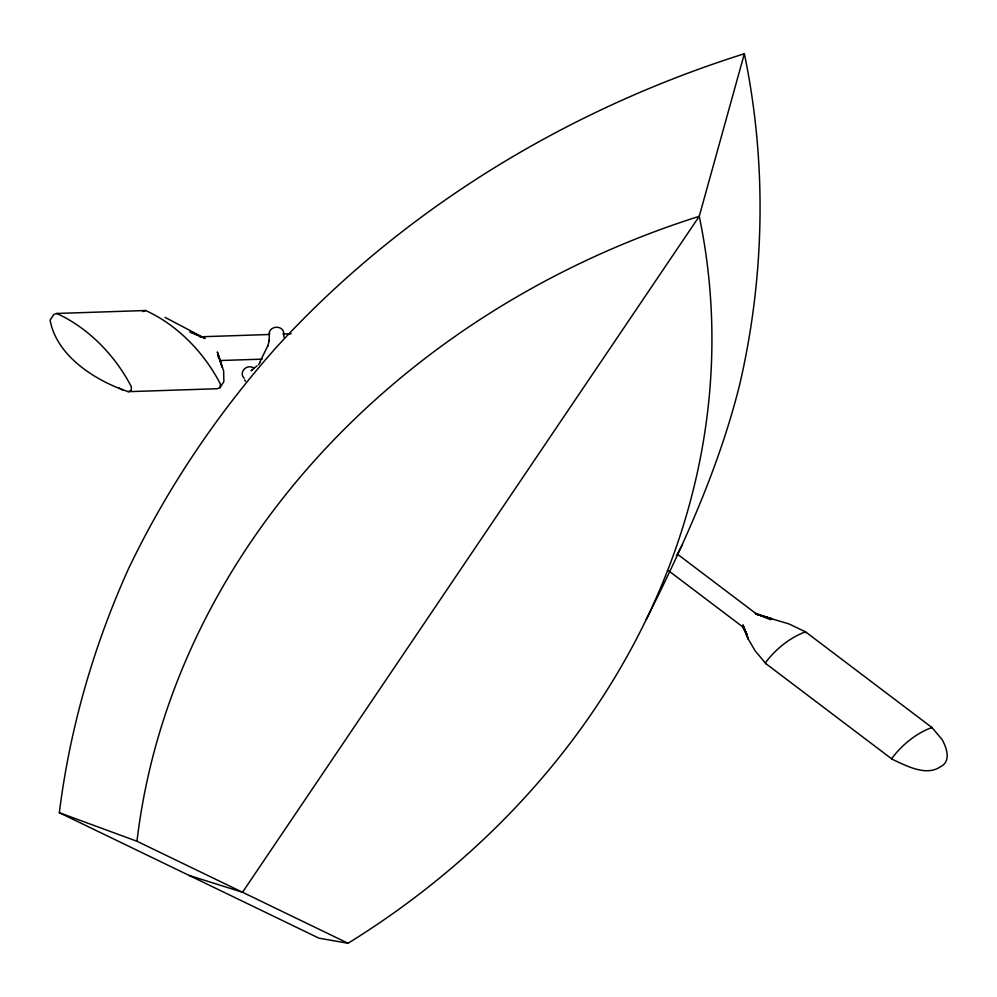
<?xml version="1.0" encoding="UTF-8"?>
<svg xmlns="http://www.w3.org/2000/svg" width="997" height="997" viewBox="0 0 997 997"><rect width="100%" height="100%" fill="white"/><g stroke="black" fill="none" stroke-linecap="round" stroke-linejoin="round"><path stroke-width="1.5" d="M220.063 387.634L220.349 383.957C204.435 353.025 177.454 324.835 145.587 310.516L56.667 313.469L53.738 314.554L50.099 320.174C56.667 356.303 95.724 380.904 128.214 391.671L217.122 388.73L220.063 387.634L223.864 381.614L223.64 370.934L217.321 351.978L222.132 367.095L218.193 354.857L218.293 357.312M744.36 53.738L699.246 216.312A795.382 688.117 -13.3 0 1 348.065 943.262L318.965 938.177L59.334 812.717C69.877 728.234 93.631 646.019 128.65 568.452C166.923 488.567 216.685 414.839 275.297 348.489C401.479 210.143 566.209 109.857 744.36 53.738C766.98 162.698 764.886 275.87 739.774 384.206C719.323 466.584 684.229 544.038 646.193 619.598M676.365 555.89L682.235 545.135M259.818 362.185L267.956 345.448L267.782 346.084L269.389 340.014L269.115 341.036L269.364 332.911M257.089 365.774L251.132 370.722L252.528 369.875M142.658 311.6L145.587 310.516M128.214 391.671L131.143 390.587L131.43 386.911C115.527 355.979 88.534 327.789 56.667 313.469M283.397 334.032L291.136 333.771M220.412 360.528L262.199 359.144M189.156 875.441L242.52 892.265L699.246 216.312A795.382 688.117 -13.3 0 0 136.975 841.256L59.334 812.717M770.519 619.748L755.315 613.255L772.438 618.963L755.788 614.102L788.901 623.885L805.526 631.836L931.921 727.498L942.015 739.462C946.739 747.65 951.387 761.534 940.47 766.718C926.076 776.8 905.912 765.534 892.278 759.303L765.883 663.653L755.203 650.929L748.298 639.139L743.089 625.107L748.298 639.139L742.665 626.166L747.401 635.176M136.975 841.256L348.065 943.262M165.116 317.395L205.145 338.469L189.891 331.839L202.329 337.248L199.811 336.812L269.464 334.493A7.129 5.77 -4.5 0 1 276.73 327.228A7.129 5.77 -4.5 0 1 283.322 334.506M119.117 388.032L122.843 390.101M677.923 554.531L755.776 613.454M668.538 570.708L742.678 626.814L747.177 634.964M244.502 379.882L245.623 381.215M932.345 728.421L931.921 727.498C916.255 733.206 901.774 745.008 891.854 758.393L892.278 759.303M805.95 632.759L805.526 631.836C789.861 637.557 775.379 649.359 765.459 662.731L765.883 663.653M283.622 333.01L283.971 337.273M244.19 378.274A7.129 6.456 -25.5 0 1 244.34 368.977A7.129 6.456 -25.5 0 1 254.247 368.392M258.672 364.79A6.393 5.533 -13.3 0 1 260.391 362.235"/></g></svg>
